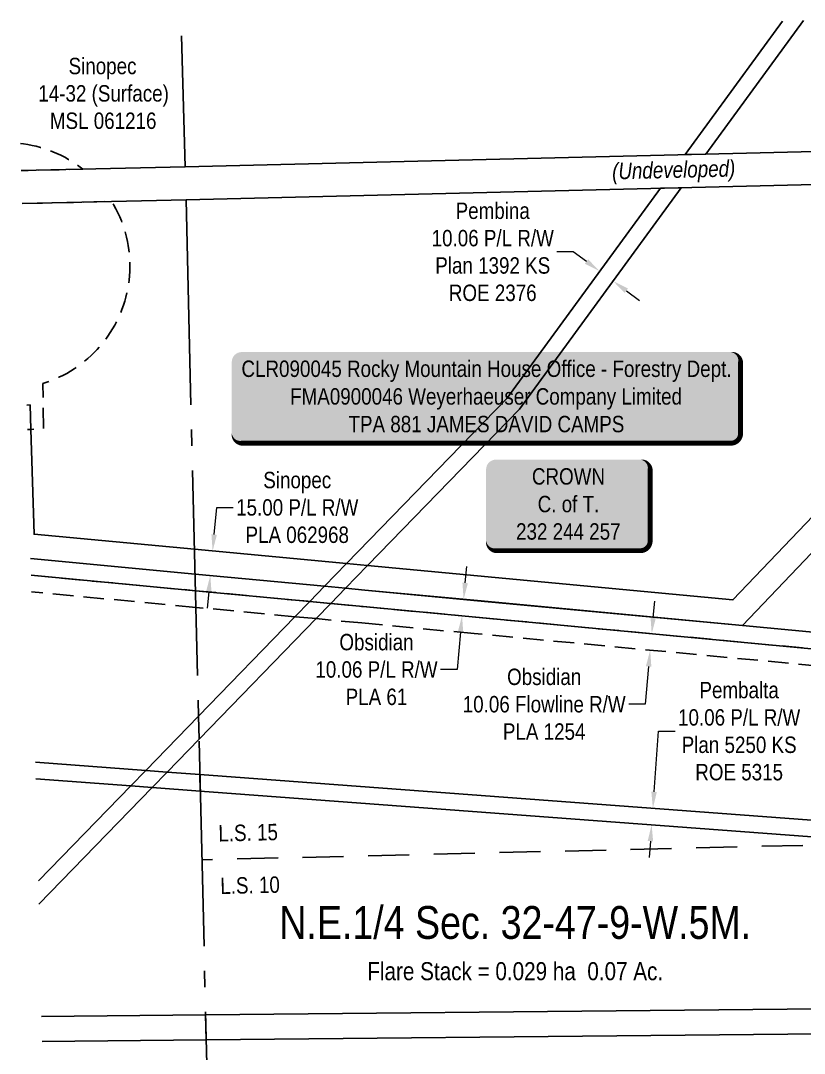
# Model space of a CAD drawing. Extents: x 614942 to 617151, y 5883678 to 5885455.
# Drawn here: x 614942 to 615420, y 5884815 to 5885444 of the extents above; entities that cross this region are included whole.
import ezdxf
from ezdxf.enums import TextEntityAlignment as Align

# ---------------------------------------------------------------- set-up
doc = ezdxf.new("R2010")
doc.units = 0
doc.header["$LTSCALE"] = 5
doc.header["$PDSIZE"] = 0.5
for name, pattern in [('foc-ACCESSROAD', [3.75, 2.5, -1.25]), ('foc-FLOWLINE', [3.75, 2.5, -1.25]), ('foc-LSD', [8, 5, -3]), ('foc-QUARTERLINE', [33, 25, -3, 2, -3])]:
    doc.linetypes.add(name, pattern=pattern)
doc.layers.get('Defpoints').update_dxf_attribs({"color": 9})
for name, color, linetype in [('AS-OWNER', 7, 'Continuous'), ('C-RW', 13, 'Continuous'), ('C-SYMBOL', 7, 'Continuous'), ('C-WS', 13, 'foc-ACCESSROAD'), ('F-FLOWLINE', 190, 'foc-FLOWLINE'), ('F-RW', 190, 'Continuous'), ('L-AREAREQUIRED', 7, 'Continuous'), ('L-QSEC', 8, 'foc-QUARTERLINE'), ('L-SEC', 7, 'Continuous'), ('L-SECTION-LSD', 7, 'foc-LSD')]:
    doc.layers.add(name, color=color, linetype=linetype)
for name, color, linetype, lineweight in [('C-RW-T', 13, 'Continuous', 9), ('C-WS-T', 13, 'Continuous', 9), ('F-FLOWLINE-T', 190, 'Continuous', 9), ('F-RW-T', 190, 'Continuous', 9), ('T-TEXT', 48, 'Continuous', 18)]:
    doc.layers.add(name, color=color, linetype=linetype, lineweight=lineweight)
doc.styles.add('100L', font='ARIALN.TTF', dxfattribs={"height": 11})
doc.styles.add('175L', font='ARIALN.TTF', dxfattribs={"height": 20})
doc.styles.add('80', font='ARIALN.TTF', dxfattribs={"height": 10})
doc.styles.add('80CG', font='ARIALN.TTF', dxfattribs={"height": 10})
doc.styles.add('80L', font='ARIALN.TTF', dxfattribs={"height": 10})
doc.styles.add('80LS', font='ARIALNI.TTF', dxfattribs={"height": 10})
doc.dimstyles.new('Compass 5 000', dxfattribs={"dimscale": 5, "dimtxt": 9, "dimasz": 2, "dimexe": 0.2, "dimexo": 0.0625, "dimgap": 0.5, "dimtad": 0, "dimtih": 1, "dimtoh": 1, "dimzin": 0, "dimdsep": 46, "dimtxsty": '80CG', "dimcen": 0.1, "dimse1": 1, "dimse2": 1, "dimclrd": 256, "dimclrt": 256, "dimaunit": 1, "dimadec": 4, "dimazin": 0, "dimtfac": 0.06, "dimtofl": 0, "dimtmove": 0, "dimatfit": 1, "dimfxl": 0.2, "dimtolj": 1, "dimtzin": 0, "dimlwd": -1, "dimarcsym": 0})

# ---------------------------------------------------------------- blocks, each defined once
blk = doc.blocks.new('*U559')
h = blk.add_hatch(color=255)
edge = h.paths.add_edge_path()
edge.add_line((-149, -28.5), (149, -28.5))
edge.add_arc((149, -22.5), 6, 270, 360)
edge.add_line((155, -22.5), (155, 21))
edge.add_arc((149, 21), 6, 0, 90)
edge.add_line((149, 27), (-149, 27))
edge.add_arc((-149, 21), 6, 90, 180)
edge.add_line((-155, 21), (-155, -22.5))
edge.add_arc((-149, -22.5), 6, 180, 270)
at = {"color": 44, "flags": 128}
blk.add_lwpolyline([(-149, -28.5, 3, 3, 0), (149, -28.5, 3, 3, 0.414214), (155, -22.5, 3, 3, 0), (155, 21, 3, 0, 0.414214), (149, 27, 0, 0, 0), (-149, 27, 0, 0, 0.414214), (-155, 21, 0, 0, 0), (-155, -22.5, 0, 3, 0.414214)], format="xyseb", close=True, dxfattribs=at)
at = {"color": 44, "style": '80'}
blk.add_attdef('ENTER_TEXT_001', (-35.99, -5), '', height=10, dxfattribs=at)
blk = doc.blocks.new('*U561')
h = blk.add_hatch(color=255)
edge = h.paths.add_edge_path()
edge.add_line((-44, -28.5), (44, -28.5))
edge.add_arc((44, -22.5), 6, 270, 360)
edge.add_line((50, -22.5), (50, 21))
edge.add_arc((44, 21), 6, 0, 90)
edge.add_line((44, 27), (-44, 27))
edge.add_arc((-44, 21), 6, 90, 180)
edge.add_line((-50, 21), (-50, -22.5))
edge.add_arc((-44, -22.5), 6, 180, 270)
at = {"color": 14, "flags": 128}
blk.add_lwpolyline([(-44, -28.5, 3, 3, 0), (44, -28.5, 3, 3, 0.414214), (50, -22.5, 3, 3, 0), (50, 21, 3, 0, 0.414214), (44, 27, 0, 0, 0), (-44, 27, 0, 0, 0.414214), (-50, 21, 0, 0, 0), (-50, -22.5, 0, 3, 0.414214)], format="xyseb", close=True, dxfattribs=at)
at = {"color": 14, "style": '80'}
blk.add_attdef('ENTER_TEXT_001', (-26.85, -4.92), '', height=10, dxfattribs=at)
blk = doc.blocks.new('*D567')
at = {"layer": 'C-RW-T', "transparency": 16777216}
for p, q in [((615060.17, 5885131.15), (615061.72, 5885147.67)), ((615061.72, 5885147.67), (615071.72, 5885147.67)), ((615056.89, 5885096.28), (615055.96, 5885086.32))]:
    blk.add_line(p, q, dxfattribs=at)
for points in [[(615058.51, 5885131.31), (615061.83, 5885131), (615059.23, 5885121.2)], [(615055.23, 5885096.43), (615058.55, 5885096.12), (615057.83, 5885106.23)]]:
    blk.add_solid(points, dxfattribs=at)
at = {"layer": 'Defpoints', "color": 0, "transparency": 16777216}
for p in [(615055.87, 5885121.51), (615059.23, 5885121.2), (615054.46, 5885106.55)]:
    blk.add_point(p, dxfattribs=at)
at = {"layer": 'C-RW-T', "transparency": 16777216, "insert": (615110.81, 5885147.67), "char_height": 10, "attachment_point": 5, "style": '80CG'}
blk.add_mtext('\\A1;Sinopec\\P15.00 P/L R/W\\PPLA 062968', dxfattribs=at)
blk = doc.blocks.new('*D569')
at = {"layer": 'Defpoints', "color": 0, "transparency": 16777216}
for p in [(615307.4, 5885308.31), (615315.53, 5885302.37), (615295.21, 5885291.63)]:
    blk.add_point(p, dxfattribs=at)
at = {"layer": 'F-RW-T', "transparency": 16777216}
for p, q in [((615279.06, 5885303.43), (615269.06, 5885303.43)), ((615287.14, 5885297.53), (615279.06, 5885303.43)), ((615311.41, 5885279.79), (615319.48, 5885273.89))]:
    blk.add_line(p, q, dxfattribs=at)
for points in [[(615288.12, 5885298.88), (615286.15, 5885296.19), (615295.21, 5885291.63)], [(615312.39, 5885281.14), (615310.42, 5885278.44), (615303.33, 5885285.69)]]:
    blk.add_solid(points, dxfattribs=at)
at = {"layer": 'F-RW-T', "transparency": 16777216, "insert": (615229.98, 5885303.43), "char_height": 10, "attachment_point": 5, "style": '80CG'}
blk.add_mtext('\\A1;Pembina\\P10.06 P/L R/W\\PPlan 1392 KS\\PROE 2376', dxfattribs=at)
blk = doc.blocks.new('*D570')
at = {"layer": 'Defpoints', "color": 0, "transparency": 16777216}
for p in [(615102.99, 5884981.17), (615102.24, 5884971.14), (615327.58, 5884964.4)]:
    blk.add_point(p, dxfattribs=at)
at = {"layer": 'F-RW-T', "transparency": 16777216}
for p, q in [((615328.33, 5884974.37), (615331.09, 5885011.37)), ((615331.09, 5885011.37), (615341.09, 5885011.37)), ((615326.09, 5884944.4), (615325.35, 5884934.43))]:
    blk.add_line(p, q, dxfattribs=at)
for points in [[(615326.67, 5884974.5), (615329.99, 5884974.25), (615327.58, 5884964.4)], [(615324.43, 5884944.52), (615327.75, 5884944.28), (615326.83, 5884954.37)]]:
    blk.add_solid(points, dxfattribs=at)
at = {"layer": 'F-RW-T', "transparency": 16777216, "insert": (615380.18, 5885011.37), "char_height": 10, "attachment_point": 5, "style": '80CG'}
blk.add_mtext('\\A1;Pembalta\\P10.06 P/L R/W\\PPlan 5250 KS\\PROE 5315', dxfattribs=at)
blk = doc.blocks.new('*D571')
at = {"layer": 'Defpoints', "color": 0, "transparency": 16777216}
for p in [(615233.57, 5885089.73), (615211.28, 5885081.67), (615232.62, 5885079.66)]:
    blk.add_point(p, dxfattribs=at)
at = {"layer": 'F-RW-T', "transparency": 16777216}
for p, q in [((615213.17, 5885101.7), (615214.11, 5885111.65)), ((615210.34, 5885071.71), (615208.2, 5885048.92)), ((615208.2, 5885048.92), (615198.2, 5885048.92))]:
    blk.add_line(p, q, dxfattribs=at)
for points in [[(615211.51, 5885101.85), (615214.83, 5885101.54), (615212.23, 5885091.74)], [(615208.69, 5885071.87), (615212, 5885071.56), (615211.28, 5885081.67)]]:
    blk.add_solid(points, dxfattribs=at)
at = {"layer": 'F-RW-T', "transparency": 16777216, "insert": (615159.11, 5885048.92), "char_height": 10, "attachment_point": 5, "style": '80CG'}
blk.add_mtext('\\A1;Obsidian\\P10.06 P/L R/W\\PPLA 61', dxfattribs=at)
blk = doc.blocks.new('*D572')
at = {"layer": 'Defpoints', "color": 0, "transparency": 16777216}
for p in [(615272.15, 5885075.93), (615271.2, 5885065.92), (615325.94, 5885060.77)]:
    blk.add_point(p, dxfattribs=at)
at = {"layer": 'F-FLOWLINE-T', "transparency": 16777216}
for p, q in [((615327.82, 5885080.74), (615328.76, 5885090.69)), ((615325.01, 5885050.81), (615322.84, 5885027.76)), ((615322.84, 5885027.76), (615312.84, 5885027.76))]:
    blk.add_line(p, q, dxfattribs=at)
for points in [[(615326.16, 5885080.89), (615329.48, 5885080.58), (615326.89, 5885070.78)], [(615323.35, 5885050.97), (615326.67, 5885050.65), (615325.94, 5885060.77)]]:
    blk.add_solid(points, dxfattribs=at)
at = {"layer": 'F-FLOWLINE-T', "transparency": 16777216, "insert": (615261.34, 5885027.76), "char_height": 10, "attachment_point": 5, "style": '80CG'}
blk.add_mtext('\\A1;Obsidian\\P10.06 Flowline R/W\\PPLA 1254', dxfattribs=at)
blk = doc.blocks.new('*D574')
at = {"layer": 'Defpoints', "color": 0, "transparency": 16777216}
for p in [(615508.5, 5884842.97), (615153.47, 5884839.45), (615153.62, 5884824.22)]:
    blk.add_point(p, dxfattribs=at)
at = {"layer": 'F-RW-T', "transparency": 16777216}
for p, q in [((615508.4, 5884852.97), (615508.3, 5884862.97)), ((615508.75, 5884817.74), (615509.03, 5884788.84)), ((615509.03, 5884788.84), (615519.03, 5884788.84))]:
    blk.add_line(p, q, dxfattribs=at)
for points in [[(615510.06, 5884852.99), (615506.73, 5884852.96), (615508.5, 5884842.97)], [(615510.41, 5884817.76), (615507.08, 5884817.73), (615508.65, 5884827.74)]]:
    blk.add_solid(points, dxfattribs=at)
at = {"layer": 'F-RW-T', "transparency": 16777216, "insert": (615558.12, 5884788.84), "char_height": 10, "attachment_point": 5, "style": '80CG'}
blk.add_mtext('\\A1;Pembina\\P15.24 P/L R/W\\PPlan 3293 KS\\PROE 4331', dxfattribs=at)

msp = doc.modelspace()

# ---------------------------------------------------------------- linework, layer by layer
at = {"layer": 'C-RW'}
msp.add_lwpolyline([(614946.049, 5885210.125), (614948.004, 5885210.171), (614948.35, 5885195.232), (614950.379, 5885131.42), (615048.156, 5885122.237), (615140.864, 5885113.528), (615153.708, 5885112.322), (615376.42, 5885091.408), (615438.624, 5885156.555), (615471.802, 5885157.329), (615542.331, 5885158.975), (615542.681, 5885143.979), (615472.164, 5885142.334), (615445.183, 5885141.704), (615382.252, 5885075.794), (615220.595, 5885090.947), (615151.99, 5885097.402), (615140.255, 5885098.498), (615127.417, 5885099.706), (615048.52, 5885107.136), (614948.302, 5885116.548)], dxfattribs=at)
at = {"layer": 'C-WS', "flags": 128}
for points in [[(614942.213, 5885369.458), (614943.931, 5885369.255), (614946.558, 5885368.85), (614949.17, 5885368.352), (614951.762, 5885367.762), (614954.332, 5885367.081), (614956.875, 5885366.308), (614959.391, 5885365.446), (614961.873, 5885364.496), (614964.321, 5885363.459), (614966.731, 5885362.335), (614969.099, 5885361.127), (614971.422, 5885359.835), (614973.699, 5885358.462), (614975.925, 5885357.01), (614980.218, 5885353.845), (614942.611, 5885352.934)], [(614943.095, 5885332.831), (614997.748, 5885334.155), (614999.076, 5885331.904), (615000.33, 5885329.592), (615001.502, 5885327.238), (615002.591, 5885324.844), (615003.595, 5885322.413), (615004.514, 5885319.949), (615005.346, 5885317.454), (615006.089, 5885314.931), (615006.744, 5885312.385), (615007.309, 5885309.816), (615007.784, 5885307.229), (615008.169, 5885304.628), (615008.461, 5885302.014), (615008.662, 5885299.391), (615008.771, 5885296.764), (615008.788, 5885294.134), (615008.712, 5885291.505), (615008.545, 5885288.881), (615008.285, 5885286.263), (615007.934, 5885283.657), (615007.492, 5885281.064), (615006.959, 5885278.489), (615006.337, 5885275.934), (615005.625, 5885273.402), (615004.825, 5885270.897), (615003.938, 5885268.421), (615002.965, 5885265.978), (615001.907, 5885263.571), (615000.764, 5885261.201), (614999.54, 5885258.874), (614998.235, 5885256.59), (614996.85, 5885254.355), (614995.389, 5885252.169), (614993.851, 5885250.035), (614992.24, 5885247.957), (614990.556, 5885245.936), (614988.803, 5885243.975), (614986.983, 5885242.078), (614985.097, 5885240.245), (614983.147, 5885238.479), (614981.138, 5885236.783), (614979.07, 5885235.158), (614976.946, 5885233.606), (614974.769, 5885232.13), (614972.542, 5885230.731), (614970.268, 5885229.412), (614967.948, 5885228.172), (614965.586, 5885227.015), (614963.186, 5885225.941), (614960.749, 5885224.951), (614955.779, 5885223.232), (614956.228, 5885195.533), (614948.349, 5885195.284), (614946.408, 5885195.225)]]:
    msp.add_lwpolyline(points, dxfattribs=at)
at = {"layer": 'F-FLOWLINE'}
for points in [[(614948.546, 5885106.412), (615048.765, 5885096.976), (615118.418, 5885090.412), (615131.257, 5885089.204), (615151.045, 5885087.339), (615219.65, 5885080.877), (615523.156, 5885052.297)], [(615522.213, 5885042.287), (615218.707, 5885070.864), (615150.102, 5885077.325), (615122.264, 5885079.946), (615109.423, 5885081.154), (615049.008, 5885086.843), (614948.79, 5885096.279)]]:
    msp.add_lwpolyline(points, dxfattribs=at)
at = {"layer": 'F-RW'}
for points in [[(615419.375, 5885444.338), (615359.875, 5885363.007), (615347.186, 5885362.701), (615406.687, 5885444.032)], [(614948.302, 5885116.545), (615048.52, 5885107.109), (615127.417, 5885099.68), (615140.255, 5885098.471), (615151.99, 5885097.366), (615220.594, 5885090.907), (615382.252, 5885075.794), (615524.1, 5885062.329), (615634.044, 5885051.974), (615640.117, 5885051.403), (615649.074, 5885050.559), (615670.692, 5885048.523), (615777.03, 5885038.512), (615794.916, 5885036.829), (615827.637, 5885033.749), (615846.928, 5885031.932), (615856.96, 5885030.987), (615856.96, 5885030.987)], [(615857.206, 5885020.855), (615857.206, 5885020.855), (615847.174, 5885021.799), (615826.693, 5885023.727), (615808.787, 5885025.413), (615790.902, 5885027.096), (615670.934, 5885038.388), (615649.31, 5885040.424), (615640.361, 5885041.267), (615634.279, 5885041.841), (615523.156, 5885052.302), (615219.651, 5885080.882), (615151.045, 5885087.342), (615131.257, 5885089.205), (615118.418, 5885090.414), (615048.765, 5885096.976), (614948.546, 5885106.413)], [(614953.03, 5884920.125), (615009.319, 5884978.084), (615018.449, 5884987.484), (615050.603, 5885020.586), (615050.942, 5885006.51), (615031.516, 5884986.507), (615022.386, 5884977.106), (614953.369, 5884906.043)], [(614951.288, 5884992.507), (615018.45, 5884987.484), (615031.516, 5884986.507), (615051.46, 5884985.018), (615051.703, 5884974.918), (615022.386, 5884977.106), (615009.319, 5884978.084), (614951.531, 5884982.406)], [(615859.786, 5884914.568), (615859.785, 5884914.568), (615849.759, 5884915.317), (615673.56, 5884928.464), (615651.875, 5884930.082), (615643, 5884930.744), (615636.851, 5884931.204), (615051.703, 5884974.918), (615051.46, 5884985.018), (615636.616, 5884941.311), (615642.758, 5884940.852), (615651.64, 5884940.189), (615673.318, 5884938.571), (615849.513, 5884925.428), (615859.54, 5884924.678), (615859.54, 5884924.678)], [(615861.807, 5884831.272), (615851.802, 5884831.171), (615761.989, 5884830.27), (615708.453, 5884829.734), (615675.925, 5884829.408), (615654.221, 5884829.192), (615645.427, 5884829.103), (615639.226, 5884829.041), (615055.354, 5884823.239), (615054.988, 5884838.468), (615638.872, 5884844.269), (615645.063, 5884844.331), (615653.867, 5884844.419), (615675.562, 5884844.636), (615787.85, 5884845.76), (615841.387, 5884846.297), (615851.432, 5884846.398), (615861.438, 5884846.498)], [(614955.02, 5884837.473), (615054.988, 5884838.468), (615055.354, 5884823.239), (614955.387, 5884822.242)]]:
    msp.add_lwpolyline(points, dxfattribs=at)
msp.add_lwpolyline([(615122.264, 5885079.946), (615050.942, 5885006.51), (615050.603, 5885020.586), (615109.423, 5885081.154), (615118.418, 5885090.412), (615127.417, 5885099.68), (615140.864, 5885113.528), (615238.547, 5885214.113), (615332.192, 5885342.224), (615344.886, 5885342.53), (615246.252, 5885207.614), (615153.708, 5885112.322), (615140.255, 5885098.471), (615131.257, 5885089.204), (615122.264, 5885079.946)], close=True, dxfattribs=at)
at = {"layer": 'L-QSEC'}
for p, q in [((615040.261, 5885435.179), (615042.472, 5885355.354)), ((615043.029, 5885335.252), (615064.422, 5884446.553))]:
    msp.add_line(p, q, dxfattribs=at)
at = {"layer": 'L-SEC'}
for p, q in [((615445.518, 5885365.093), (615042.472, 5885355.354)), ((615042.472, 5885355.354), (614942.611, 5885352.941)), ((615043.029, 5885335.252), (615446.066, 5885344.99)), ((614943.095, 5885332.838), (615043.029, 5885335.252))]:
    msp.add_line(p, q, dxfattribs=at)
at = {"layer": 'L-SECTION-LSD'}
msp.add_line((615858.867, 5884952.415), (615052.712, 5884933.009), dxfattribs=at)

# ---------------------------------------------------------------- block references
ref = msp.add_blockref('*U559', (615225.983, 5885215.38), dxfattribs=dict(xscale=1.000517267427259, yscale=1.000517267427259, zscale=1.000517267427259))
ref.add_attrib('ENTER_TEXT_001', 'CLR090045 Rocky Mountain House Office - Forestry Dept.', (615076.806, 5885227.227), dxfattribs={"color": 44, "height": 10.00517, "style": '80'})
ref.add_attrib('ENTER_TEXT_002', 'FMA0900046 Weyerhaeuser Company Limited', (615106.467, 5885210.374), dxfattribs={"color": 44, "height": 10.00517, "style": '80'})
ref.add_attrib('ENTER_TEXT_003', 'TPA 881 JAMES DAVID CAMPS', (615142.065, 5885193.521), dxfattribs={"color": 44, "height": 10.00517, "style": '80'})
at = {"layer": 'AS-OWNER', "color": 4}
ref = msp.add_blockref('*U561', (615275.931, 5885149.859), dxfattribs=at)
ref.add_attrib('ENTER_TEXT_001', 'CROWN', (615253.871, 5885161.632), dxfattribs={"layer": '0', "color": 14, "height": 10, "style": '80'})
ref.add_attrib('ENTER_TEXT_002', 'C. of T.', (615257.367, 5885144.788), dxfattribs={"layer": '0', "color": 14, "height": 10, "style": '80'})
ref.add_attrib('ENTER_TEXT_003', '232 244 257', (615244.189, 5885128.08), dxfattribs={"layer": '0', "color": 14, "height": 10, "style": '80'})

# ---------------------------------------------------------------- texts
at = {"layer": 'C-SYMBOL', "color": 3, "style": '175L'}
msp.add_text('N.E.1/4 Sec. 32-47-9-W.5M.', height=19.9925, dxfattribs=at).set_placement((615243.691, 5884878.836), align=Align.BOTTOM_CENTER)
at = {"layer": 'C-WS-T', "insert": (614952.299, 5885421.7), "char_height": 10.00142, "attachment_point": 1, "style": '80L'}
msp.add_mtext_dynamic_manual_height_columns('\\pi19.13;Sinopec\\P\\pi0.67883;14-32 (Surface)\\P\\pi7.7296;MSL 061216', width=79.03581, gutter_width=50, heights=[0], dxfattribs=at)
at = {"layer": 'L-AREAREQUIRED', "color": 5, "style": '100L'}
msp.add_text('Flare Stack = 0.029 ha  0.07 Ac.', height=10.99587, dxfattribs=at).set_placement((615243.691, 5884856.345), align=Align.BOTTOM_CENTER)
at = {"layer": 'L-SECTION-LSD', "style": '100L'}
for s, p in [('L.S. 15', (615062.851, 5884944.13)), ('L.S. 10', (615064.02, 5884912.102))]:
    msp.add_text(s, height=9.9962, rotation=1.379001, dxfattribs=at).set_placement(p)
at = {"layer": 'T-TEXT', "style": '80LS'}
msp.add_text('(Undeveloped)', height=9.99625, rotation=1.384067, dxfattribs=at).set_placement((615340.277, 5885353.497), align=Align.MIDDLE_CENTER)

# ---------------------------------------------------------------- dimensions: what is measured, and where the dimension line sits
at = {"layer": 'C-RW-T', "color": 4}
dim = msp.add_linear_dim(base=(615059.233, 5885121.197), p1=(615054.46, 5885106.55), p2=(615055.866, 5885121.513), angle=84.633487, text='Sinopec\\P15.00 P/L R/W\\PPLA 062968', dimstyle='Compass 5 000', dxfattribs=at)
dim.commit()
dim.dimension.update_dxf_attribs({"geometry": '*D567', "text_midpoint": (615110.805, 5885147.666), "dimtype": 161})
at = {"layer": 'F-FLOWLINE-T', "color": 4}
dim = msp.add_linear_dim(base=(615325.944, 5885060.767), p1=(615272.146, 5885075.934), p2=(615271.204, 5885065.921), angle=264.621023, text='Obsidian\\P10.06 Flowline R/W\\PPLA 1254', dimstyle='Compass 5 000', dxfattribs=at)
dim.commit()
dim.dimension.update_dxf_attribs({"geometry": '*D572', "text_midpoint": (615261.341, 5885027.756), "dimtype": 161})
at = {"layer": 'F-RW-T'}
for base, p1, p2, angle, text, picture, middle in [((615295.209, 5885291.63), (615315.527, 5885302.372), (615307.403, 5885308.311), 143.834368, 'Pembina\\P10.06 P/L R/W\\PPlan 1392 KS\\PROE 2376', '*D569', (615229.977, 5885303.433)), ((615211.282, 5885081.67), (615233.565, 5885089.731), (615232.617, 5885079.661), 264.620622, 'Obsidian\\P10.06 P/L R/W\\PPLA 61', '*D571', (615159.112, 5885048.918)), ((615327.583, 5884964.4), (615102.238, 5884971.142), (615102.987, 5884981.17), 85.729679, 'Pembalta\\P10.06 P/L R/W\\PPlan 5250 KS\\PROE 5315', '*D570', (615380.176, 5885011.367)), ((615508.496, 5884842.974), (615153.625, 5884824.215), (615153.473, 5884839.447), 90.5692, 'Pembina\\P15.24 P/L R/W\\PPlan 3293 KS\\PROE 4331', '*D574', (615558.12, 5884788.837))]:
    dim = msp.add_linear_dim(base=base, p1=p1, p2=p2, angle=angle, text=text, dimstyle='Compass 5 000', dxfattribs=at)
    dim.commit()
    dim.dimension.update_dxf_attribs({"geometry": picture, "text_midpoint": middle, "dimtype": 161})

doc.saveas('drawing.dxf')
